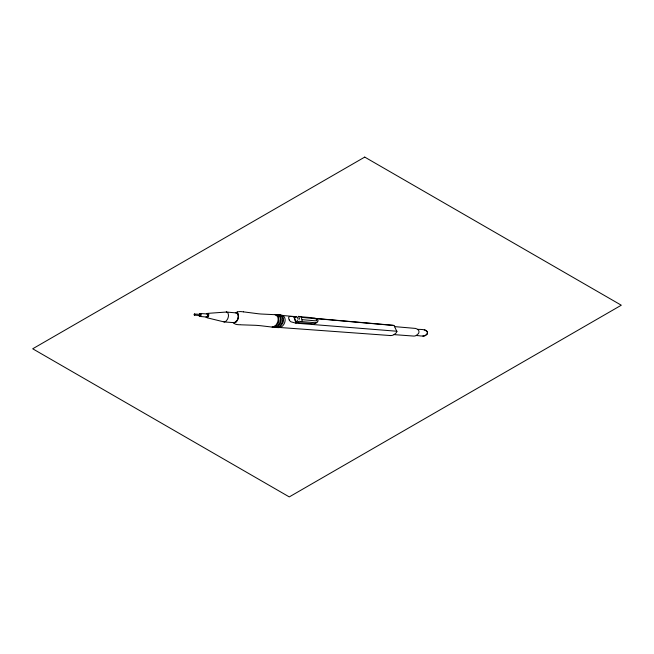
<?xml version="1.0" encoding="UTF-8"?>
<svg xmlns="http://www.w3.org/2000/svg" width="654" height="654" viewBox="0 0 654 654"><rect width="100%" height="100%" fill="white"/><g stroke="black" fill="none" stroke-linecap="round" stroke-linejoin="round"><path stroke-width="0.98" d="M238.481 316.945L238.162 314.272L236.879 312.939M234.459 322.708L235.808 322.169A9.647 5.567 0 0 0 236.773 321.261L238.236 318.236L238.44 315.073M238.416 317.149L237.991 318.915M315.8 318.433L392.662 325.234A3.908 2.256 0 0 1 394.002 325.512L396.896 331.529A12.369 7.145 0 0 1 395.695 333.368L393.561 334.889A4.603 2.657 0 0 1 390.152 335.567M237.688 319.667L235.808 322.169M427.34 333.802C429.204 328.749 419.296 329.493 417.767 329.363L415.625 328.439L394.575 326.608M199.429 314.28L199.495 314.165A3.671 2.117 0 0 1 199.699 313.871L200.312 313.814L200.484 314.697A8.347 4.815 0 0 1 200.279 315.424L199.601 316.16L199.143 315.612A2.657 1.537 0 0 0 199.388 316.34M427.25 333.981C424.994 337.603 419.279 335.396 416.263 335.535M199.347 315.571L200.116 315.375A5.886 3.393 0 0 0 200.312 314.672L199.789 314.116M194.401 314.852L194.442 314.787A2.485 1.439 0 0 0 194.565 314.124L194.598 313.912M194.573 315.032L194.655 314.934A3.033 1.749 0 0 0 194.835 314.059L200.304 314.37M206.909 313.92L207.956 313.871L208.136 315.359A12.467 7.194 0 0 1 207.841 316.283L206.975 317.37L206.157 317.01M274.664 326.183L272.203 327.057A1.954 1.128 0 0 1 271.762 327.033M296.564 316.495L294.537 317.975L295.935 322.062A1.537 0.891 0 0 0 296.303 322.25L299.368 321.261A7.48 4.316 0 0 0 301.331 321.564L314.263 322.643A3.564 2.06 0 0 0 315.996 322.561L317.01 322.185A3.728 2.15 0 0 0 317.934 321.163A4.243 2.444 0 0 0 317.975 320.264A5.772 3.335 0 0 0 315.424 318.302L314.983 318.138A5.232 3.025 0 0 0 313.405 317.844L300.554 316.7A5.134 2.968 0 0 1 299.336 316.511M296.45 316.781L294.325 317.999M235.546 322.455L232.996 322.651M295.714 321.793L297.635 320.534M295.682 322.365L312.898 323.763A3.564 2.06 0 0 0 314.631 323.681L317.01 322.185M301.331 321.572L301.952 320.852A5.78 3.335 0 0 0 302.123 320.288L301.306 317.329A2.232 1.292 0 0 0 301.159 317.035L300.554 316.7M314.631 323.673L315.637 323.297A2.591 1.496 0 0 0 316.258 322.643M235.358 312.767L236.862 312.203A17.421 10.055 0 0 1 237.222 312.081L237.435 312.007M200.181 313.495L207.555 313.994L207.98 314.852A7.717 4.455 0 0 1 207.637 316.299L206.819 317.059L199.584 316.422M278.22 327.654C284.204 328.194 288.136 317.828 282.226 315.261A2.583 1.496 0 0 0 281.424 315.114L280.084 314.999A2.134 1.234 0 0 0 279.634 314.999A2.076 1.194 0 0 0 279.201 314.934L277.868 314.844A2.068 1.194 0 0 0 277.435 314.844A1.921 1.112 0 0 0 276.969 314.787M277.312 327.58L280.353 326.444L282.732 323.264A26.364 15.222 0 0 0 283.378 321.269C283.999 318.841 282.994 315.236 280.084 314.999M226.3 312.048L207.931 313.356L208.683 314.084A10.399 6 0 0 1 208.013 316.977L206.942 317.746L223.946 321.891A1.512 0.875 0 0 0 224.33 321.956L234.361 322.667L237.198 320.297A22.506 12.99 0 0 0 238.293 315.907L237.819 313.977L236.691 312.955L226.701 312.056A1.463 0.85 0 0 0 226.3 312.048A0.899 0.523 0 0 1 226.742 312.072L227.935 312.988L228.459 314.966A23.683 13.669 0 0 1 227.379 319.422L225.957 321.245L224.379 321.94A0.899 0.523 0 0 1 223.946 321.891M276.176 327.482A2.076 1.202 0 0 0 276.626 327.499L279.822 326.084L281.866 323.15A27.648 15.966 0 0 0 282.397 321.637L282.683 319.659A18.77 10.84 0 0 0 282.168 317.198L281.106 315.719L279.634 314.999M273.969 327.27A2.019 1.161 0 0 0 274.41 327.286L277.607 325.88L279.626 322.945A27.926 16.121 0 0 0 280.149 321.441L280.435 319.454A17.069 9.859 0 0 0 279.765 316.65L277.41 314.844M200.01 316.52L200.157 316.495A1.112 0.646 0 0 0 200.476 316.274L200.852 315.759A9.066 5.232 0 0 0 201.179 314.688A7.055 4.071 0 0 0 201.195 314.231L200.721 313.429M275.105 327.384L278.146 326.248L280.509 323.068A26.561 15.336 0 0 0 281.146 321.065C281.76 318.653 280.762 315.048 277.868 314.844M272.767 327.147L275.923 326.027L278.252 322.847A27.125 15.663 0 0 0 278.882 320.852L278.612 317.026L276.282 314.819A2.027 1.169 0 0 0 275.203 314.721A1.807 1.046 0 0 0 274.737 314.672L261.069 314.018A62.931 36.338 0 0 1 258.436 313.781L243.509 311.868M274.41 327.286A2.093 1.21 0 0 0 274.852 327.36L275.203 327.376M240.41 324.793L255.665 325.308A71.319 41.177 0 0 1 260.913 325.757L271.222 326.975M239.854 324.768L238.375 324.686A15.671 9.05 0 0 1 238.04 324.662L237.893 324.654A5.853 3.384 0 0 1 234.843 323.869L233.339 322.831M276.626 327.499A2.085 1.202 0 0 0 277.059 327.564L277.558 327.605M279.855 327.499L390.152 335.527M394.092 334.619L413.41 336.058A3.736 2.158 0 0 0 416.099 335.576L418.462 333.565A10.17 5.87 0 0 0 418.912 332.363L418.944 331.447A7.962 4.594 0 0 0 418.699 330.589L417.751 329.363M272.857 327.147L272.685 327.139A2.044 1.177 0 0 1 272.203 327.049M289.248 319.945A9.606 5.543 0 0 0 290.907 321.784L295.747 323.15L396.994 331.251M194.393 315.114L200.01 315.563M296.017 316.863C292.256 316.83 286.697 314.762 289.215 319.953M302.074 319.667L315.203 320.795A1.455 0.842 0 0 0 316.773 319.659M294.153 317.46L295.011 317.533M282.741 315.506L296.246 316.7M301.306 317.329L315.408 318.76A4.267 2.469 0 0 1 316.16 319.136L316.757 319.7M316.258 318.645L394.002 325.512M243.378 311.852L241.53 311.647A15.394 8.886 0 0 0 241.195 311.615L241.048 311.606A6.188 3.572 0 0 0 237.394 311.974M275.171 314.721L277.361 316.274A13.783 7.954 0 0 1 278.007 318.048L278.13 319.054A19.514 11.265 0 0 1 278.138 319.291L278.073 320.215A26.315 15.189 0 0 1 277.484 322.487L276.511 324.302A12.401 7.161 0 0 1 274.745 326.158M298.51 316.291L299.254 316.487M298.829 316.822L299.581 319.168M297.366 317.018L298.11 319.365M293.908 316.675L295.935 323.166M422.811 336.05A3.09 1.782 0 0 0 425.026 335.641L426.8 334.268A7.881 4.553 0 0 0 427.307 333.082L427.348 332.592A6.295 3.63 0 0 0 427.119 331.668L424.977 330.025A3.098 1.79 0 0 0 424.307 329.918M206.443 317.533A2.264 1.308 0 0 1 206.149 317.092M206.966 313.814A2.134 1.226 0 0 1 207.408 313.479M207.539 313.438A1.104 0.638 0 0 1 207.825 313.364M199.503 314.157A2.608 1.504 0 0 1 200.067 313.511M194.115 314.868A2.191 1.267 0 0 1 194.303 314.084M276.282 314.819A2.126 1.226 0 0 1 276.936 314.787M235.587 312.677A1.3 0.752 0 0 1 237.01 312.743M237.279 312.776A7.513 4.333 0 0 1 238.252 315.015M315.53 323.084A2.698 1.553 0 0 1 315.236 323.501M364.728 157.091L32.7 348.786L289.272 496.909L621.3 305.214L364.728 157.091"/></g></svg>
